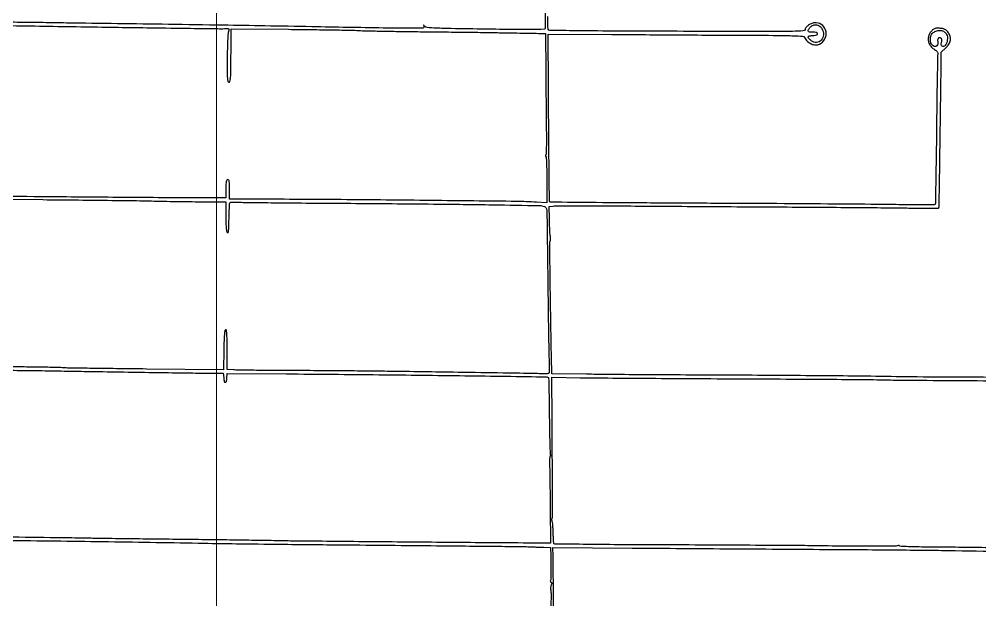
# Model space of a CAD drawing. Header units: millimetres. Extents: x 2712 to 3553, y 1367 to 1961.
# Drawn here: x 2929.7 to 3042.1, y 1711.7 to 1779.6 of the extents above; entities that cross this region are included whole.
import ezdxf

# ---------------------------------------------------------------- set-up
doc = ezdxf.new("R2010")
doc.units = ezdxf.units.MM

msp = doc.modelspace()

# ---------------------------------------------------------------- linework, layer by layer
at = {"lineweight": 15}
msp.add_line((2952.74, 1673.1), (2952.74, 1912.49), dxfattribs=at)
for points in [[(2928.79, 1778.88, -0.000307), (2937.4, 1778.75, 0.000099), (2945.07, 1778.63, 0.000407), (2949.72, 1778.57, 0.000288), (2952.92, 1778.53, 0.010016), (2953.68, 1778.53, -0.008695), (2954.06, 1778.53, -0.149463), (2954.18, 1778.5, -0.305945), (2954.21, 1778.41, -0.036523), (2954.15, 1778.21, 0.075602), (2954.1, 1777.96, 0.003698), (2954.05, 1777.14, 0.00593), (2954.02, 1776.16, 0.00424), (2954, 1775.06, 0.002134), (2954, 1773.48, 0.017401), (2954.03, 1772.75, 0.036061), (2954.09, 1772.36, 0.352189), (2954.21, 1772.26, 0.336363), (2954.33, 1772.35, 0.043921), (2954.39, 1772.69, 0.020223), (2954.42, 1773.32, 0.002652), (2954.44, 1774.65, -0.000351), (2954.45, 1775.62, -0.000389), (2954.45, 1776.55, -0.00036), (2954.46, 1777.35, -0.00203), (2954.47, 1777.78), (2954.48, 1778.52), (2961.19, 1778.45, -0.000852), (2963.86, 1778.42, -0.001048), (2966.36, 1778.39, -0.000866), (2968.46, 1778.35, -0.007641), (2969.39, 1778.31, 0.007266), (2970.31, 1778.28, 0.000892), (2972.31, 1778.24, 0.001055), (2974.69, 1778.2, 0.000872), (2977.23, 1778.17, -0.000371), (2979.9, 1778.14, -0.000327), (2982.69, 1778.11, -0.000329), (2985.21, 1778.07, -0.000994), (2986.92, 1778.04, 0.000067), (2988.24, 1778.02, 0.000091), (2989.43, 1777.99, 0.000061), (2990.43, 1777.98, 0.000997), (2990.77, 1777.97), (2991.27, 1777.96), (2991.29, 1773.65, 0.000613), (2991.3, 1771.8, 0.000491), (2991.32, 1769.81, 0.000496), (2991.33, 1767.97, 0.001261), (2991.35, 1766.63, -0.003895), (2991.36, 1765.58, -0.005897), (2991.35, 1764.67, -0.002511), (2991.33, 1763.89, -0.130969), (2991.29, 1763.75, 0.046003), (2991.25, 1763.68, 0.100031), (2991.24, 1763.62, 0.177804), (2991.26, 1763.59, 0.21228), (2991.29, 1763.57, -0.399384), (2991.34, 1763.53, -0.001759), (2991.37, 1762.77, -0.006628), (2991.4, 1761.9, -0.003979), (2991.41, 1760.85), (2991.41, 1758.14), (2990.2, 1758.22, 0.01302), (2987.86, 1758.31, 0.000371), (2977.87, 1758.42, 0.000845), (2967.33, 1758.52, 0.0011), (2957.67, 1758.57), (2954.28, 1758.58), (2954.28, 1759.72, 0.006994), (2954.27, 1760.32, 0.039364), (2954.24, 1760.64, 0.093584), (2954.18, 1760.8, 0.258593), (2954.07, 1760.86, 0.250296), (2953.96, 1760.81, 0.098409), (2953.9, 1760.65, 0.041714), (2953.86, 1760.35, 0.007659), (2953.86, 1759.79), (2953.86, 1758.73), (2953.18, 1758.72, -0.003713), (2950.13, 1758.72, -0.000268), (2941.69, 1758.78, -0.000418), (2933.04, 1758.85, -0.00092), (2926.42, 1758.93, -0.000004), (2924.33, 1758.96, -0.000002), (2921.5, 1758.99, -0.000002), (2918.46, 1759.03, -0.000002), (2915.66, 1759.07, 0.000783)], [(3073.6, 1749.85, -0.000004), (3073.59, 1745.12, -0.000017)], [(2991.2, 1781.92, -0.000511), (2991.22, 1779.27, -0.012163), (2991.2, 1778.53, -0.397568), (2991.12, 1778.45, -0.001169), (2989.55, 1778.43, -0.004219), (2987.46, 1778.43, -0.001238), (2984.25, 1778.47, -0.00082), (2980.22, 1778.53, -0.007225), (2978.43, 1778.59, -0.009388), (2977.39, 1778.66, -0.208754), (2977.12, 1778.8, 0.002509), (2977.01, 1778.95, 0.275598), (2976.98, 1778.96, 0.456525), (2976.98, 1778.94, 0.003523), (2977.03, 1778.78, -0.507699), (2976.9, 1778.6, -0.006104), (2975.24, 1778.58, -0.004962), (2972.26, 1778.6, -0.000347), (2963.9, 1778.75, 0.000379), (2958.4, 1778.85, 0.000541), (2953.52, 1778.93, 0.00033), (2947.12, 1779.03, 0.000059), (2935.19, 1779.19, 0.000073), (2932.48, 1779.23, 0.000068), (2929.73, 1779.26, 0.000068), (2927.28, 1779.3, 0.000237)], [(3045.4, 1737.72, -0.000074), (3039.6, 1737.74, -0.001345), (3034.08, 1737.78, -0.002079), (3029.32, 1737.85, 0.002188), (3027.15, 1737.88, 0.000357), (3022.95, 1737.91, 0.000393), (3018.01, 1737.95, 0.000346), (3012.86, 1737.98, -0.000187), (3007.68, 1738, -0.000206), (3002.66, 1738.03, -0.000192), (2998.37, 1738.06, -0.001046), (2996.05, 1738.09), (2991.99, 1738.13), (2991.95, 1740.13, -0.000834), (2991.93, 1741.19, -0.000221), (2991.9, 1742.9, -0.000224), (2991.87, 1744.83, -0.00023), (2991.84, 1746.75, 0.000139), (2991.81, 1748.61, 0.000167), (2991.79, 1750.35, 0.000142), (2991.76, 1751.82, 0.001132), (2991.75, 1752.5, -0.007483), (2991.75, 1752.93, -0.01111), (2991.76, 1753.31, -0.006436), (2991.78, 1753.62, -0.178389), (2991.82, 1753.69, 0.175565), (2991.85, 1753.76, 0.021526), (2991.85, 1753.91, 0.023374), (2991.84, 1754.1, 0.017307), (2991.82, 1754.31, -0.02144), (2991.78, 1754.6, -0.004833), (2991.75, 1755.11, -0.005001), (2991.73, 1755.69, -0.004829), (2991.71, 1756.27), (2991.69, 1757.71), (2992.12, 1757.77, -0.037582), (2992.45, 1757.8, -0.000328), (2994.98, 1757.8, -0.001142), (2997.88, 1757.79, -0.000736), (3001.24, 1757.78, 0.000137), (3005.3, 1757.75, 0.000071), (3010.37, 1757.72, 0.000071), (3015.59, 1757.68, 0.000107), (3020.12, 1757.66, -0.000379), (3024.28, 1757.63, -0.000406), (3028.34, 1757.6, -0.000384), (3031.82, 1757.57, -0.001927), (3033.77, 1757.54, 0.002411), (3035.1, 1757.52, 0.003932), (3036.23, 1757.52, 0.000716), (3037.22, 1757.53, 0.261647), (3037.28, 1757.57, 0.130642), (3037.32, 1757.69, 0.000081), (3037.38, 1761.24, 0.000747), (3037.45, 1765.94, 0.000195), (3037.55, 1773.48), (3037.58, 1775.77), (3038.12, 1776.3, 0.022238), (3038.38, 1776.59, 0.05503), (3038.54, 1776.83, 0.0678), (3038.62, 1777.06, 0.051534), (3038.65, 1777.33, 0.096271), (3038.57, 1777.75, 0.075133), (3038.34, 1778.14, 0.078771), (3038.01, 1778.44, 0.130286), (3037.66, 1778.55, -0.000606), (3037.53, 1778.56, -0.000396), (3037.38, 1778.57, -0.000398), (3037.23, 1778.57, -0.000763), (3037.12, 1778.58, 0.123805), (3036.8, 1778.52, 0.07911), (3036.49, 1778.32, 0.073196), (3036.24, 1778, 0.077939), (3036.09, 1777.64, 0.077302), (3036.06, 1777.18, 0.084714), (3036.17, 1776.75, 0.083788), (3036.42, 1776.38, 0.073568), (3036.79, 1776.09, -0.03475), (3036.99, 1775.96, -0.085598), (3037.11, 1775.83, -0.106577), (3037.16, 1775.69, -0.075418), (3037.16, 1775.52, 0.034098), (3037.14, 1775.26, 0.00019), (3037.1, 1772.77, 0.00082), (3037.05, 1769.94, 0.000521), (3037.02, 1766.64, -0.000825), (3036.97, 1763.36, -0.001346), (3036.93, 1760.57, -0.000141), (3036.88, 1758.08, -0.134149), (3036.85, 1757.97, -0.256084), (3036.76, 1757.92, -0.001005), (3035.58, 1757.91, -0.004619), (3034.22, 1757.91, -0.002794), (3032.62, 1757.93, 0.002661), (3030.05, 1757.96, 0.000308), (3024.3, 1758.01, 0.000371), (3017.46, 1758.06, 0.000303), (3010.15, 1758.09, -0.000339), (3003.12, 1758.13, -0.000562), (2997.2, 1758.17, -0.000018), (2991.83, 1758.22, -0.195719), (2991.77, 1758.25, -0.196226), (2991.72, 1758.36, -0.000357), (2991.69, 1760.5, -0.001255), (2991.66, 1763.85, -0.000134), (2991.6, 1771.62), (2991.55, 1777.89), (2999.03, 1777.85, 0.000106), (3002.44, 1777.83, 0.000063), (3006.51, 1777.8, 0.000063), (3010.58, 1777.78, 0.000107), (3013.98, 1777.77, -0.000681), (3018.47, 1777.74, -0.007245), (3020.3, 1777.7, -0.010127), (3021.34, 1777.64, -0.250985), (3021.57, 1777.49, 0.078818), (3021.92, 1777.04, 0.082485), (3022.39, 1776.74, 0.091507), (3022.89, 1776.62, 0.131466), (3023.33, 1776.71, 0.154195), (3023.95, 1777.32, 0.162156), (3024.09, 1778.17, 0.170716), (3023.7, 1778.89, 0.169577), (3022.94, 1779.22, 0.088418), (3022.54, 1779.18, 0.066294), (3022.14, 1779, 0.068263), (3021.81, 1778.73, 0.110581), (3021.63, 1778.42, -0.311758), (3021.42, 1778.26, -0.007925), (3020.16, 1778.21, -0.006049), (3017.93, 1778.18, -0.000469), (3011.97, 1778.2, -0.000198), (2999.83, 1778.24, -0.002078), (2994.86, 1778.28, -0.000815), (2991.75, 1778.32, -0.309106), (2991.58, 1778.45, -0.079625), (2991.55, 1778.57, -0.001551), (2991.53, 1779.21, -0.003687), (2991.51, 1779.96, -0.002459)], [(2915.46, 1739.14, 0.000016), (2910.3, 1739.18, 0.000442)], [(3073.49, 1723.38, 0.000059), (3073.3, 1693.75, 0.00019)], [(2921.86, 1758.6), (2932.41, 1758.52, -0.000447), (2936.61, 1758.48, -0.000559), (2940.5, 1758.44, -0.000449), (2943.78, 1758.4, -0.004349), (2945.16, 1758.37, 0.002738), (2946.24, 1758.34, 0.001167), (2947.67, 1758.31, 0.001154), (2949.2, 1758.3, 0.001516), (2950.6, 1758.28), (2953.83, 1758.27), (2953.84, 1756.55, 0.007251), (2953.85, 1755.85, 0.012934), (2953.88, 1755.27, 0.009533), (2953.93, 1754.82, 0.167884), (2953.99, 1754.69, 0.285204), (2954.09, 1754.66, 0.283107), (2954.15, 1754.74, 0.026668), (2954.18, 1755.06, 0.000967), (2954.22, 1756.3, -0.000109), (2954.24, 1756.84, -0.000133), (2954.25, 1757.35, -0.00011), (2954.27, 1757.77, -0.000953), (2954.27, 1757.96, -0.118392), (2954.32, 1758.13, -0.208428), (2954.43, 1758.22, -0.067151), (2954.67, 1758.24, -0.005432), (2955.32, 1758.22, 0.009404), (2956.07, 1758.2, 0.000222), (2959.6, 1758.16, 0.000489), (2963.75, 1758.12, 0.000332), (2968.46, 1758.09, -0.000642), (2978.14, 1758.01, -0.001686), (2985.07, 1757.92, -0.000466), (2990.56, 1757.83, -0.082713), (2991.12, 1757.73, -0.140601), (2991.28, 1757.62, -0.111816), (2991.36, 1757.43, -0.045109), (2991.41, 1757.09, -0.005776), (2991.43, 1756.36, -0.000502), (2991.44, 1755.54, -0.000041), (2991.47, 1753.39, -0.000055), (2991.5, 1750.83, -0.000042), (2991.54, 1748.04, 0.000459), (2991.57, 1745.24, 0.000595), (2991.61, 1742.68, 0.000446), (2991.65, 1740.53, 0.005353), (2991.68, 1739.7, -0.004998), (2991.69, 1739.2, -0.006962), (2991.7, 1738.75, -0.004477), (2991.69, 1738.37, -0.085398), (2991.67, 1738.26, -0.217223), (2991.6, 1738.19, -0.045748), (2991.44, 1738.15, -0.036972), (2991.21, 1738.13, -0.019807), (2990.94, 1738.13, 0.01092), (2990.09, 1738.17, 0.000289), (2986.32, 1738.23, 0.000449), (2981.02, 1738.31, 0.000125), (2972.74, 1738.43, 0.000877), (2970.04, 1738.46, 0.000539), (2966.86, 1738.49, 0.00054), (2963.71, 1738.51, 0.000965), (2961.12, 1738.53, -0.000955), (2958.91, 1738.54, -0.001318), (2956.93, 1738.55, -0.000825), (2955.26, 1738.57, -0.016236), (2954.75, 1738.6), (2954, 1738.66), (2954, 1741.01, 0.003203), (2953.99, 1742.19, 0.016205), (2953.96, 1742.85, 0.023194), (2953.91, 1743.24, 0.459047), (2953.82, 1743.3, 0.281412), (2953.73, 1743.19, 0.015262), (2953.67, 1742.73, 0.014743), (2953.63, 1742.04, 0.003889), (2953.6, 1740.93), (2953.56, 1738.62), (2944.55, 1738.7, -0.000604), (2941.04, 1738.74, -0.000877), (2937.94, 1738.78, -0.000433), (2935.3, 1738.82, -0.015138), (2934.69, 1738.85, 0.014445), (2934.11, 1738.88, 0.000841), (2932.35, 1738.91, 0.001276), (2930.24, 1738.94, 0.000938), (2927.91, 1738.96, -0.001691)], [(3054.64, 1747.32, -0.000059), (3054.53, 1737.33, -0.000074)], [(2927.45, 1738.57, -0.000305), (2930.06, 1738.54, -0.000194), (2933.08, 1738.5, -0.000195), (2936.05, 1738.45, -0.000362), (2938.46, 1738.41, 0.000289), (2942.4, 1738.35, 0.000302), (2946.27, 1738.29, 0.000314), (2949.69, 1738.24, 0.000868), (2952.1, 1738.22), (2953.55, 1738.2), (2953.6, 1737.67, 0.032922), (2953.66, 1737.25, 0.345445), (2953.78, 1737.15, 0.35924), (2953.91, 1737.25, 0.033613), (2953.97, 1737.66), (2954.01, 1738.18), (2960.95, 1738.13, -0.000759), (2971.75, 1738.04, -0.000935), (2981.81, 1737.92, -0.000043), (2991.41, 1737.79, -0.195259), (2991.59, 1737.71, -0.192214), (2991.62, 1737.65, -0.000269), (2991.65, 1736.36, -0.002159), (2991.68, 1734.92, -0.001323), (2991.7, 1733.22, 0.001772), (2991.73, 1731.51, 0.00282), (2991.76, 1730.05, 0.000617), (2991.8, 1728.77, 0.131227), (2991.84, 1728.65, -0.061421), (2991.86, 1728.6, -0.131058), (2991.86, 1728.55, -0.191859), (2991.84, 1728.52, -0.151298), (2991.81, 1728.51, 0.380435), (2991.76, 1728.47, 0.011573), (2991.74, 1728.21, 0.017406), (2991.73, 1727.88, 0.010456), (2991.73, 1727.48, -0.005865), (2991.75, 1726.86, -0.0008), (2991.77, 1725.56, -0.00092), (2991.79, 1724.01, -0.000777), (2991.8, 1722.38), (2991.83, 1718.32), (2988.63, 1718.34, -0.000331), (2979.66, 1718.41, -0.000302), (2970.41, 1718.49, -0.000147), (2961.94, 1718.57, -0.004286), (2959.77, 1718.61, 0.002874), (2958.55, 1718.63, 0.000355), (2955.89, 1718.67, 0.00042), (2952.73, 1718.71, 0.000347), (2949.37, 1718.75, -0.000248), (2945.9, 1718.79, -0.000249), (2942.44, 1718.83, -0.000243), (2939.43, 1718.87, -0.001004), (2937.61, 1718.9, 0.001107), (2934.75, 1718.95, 0.000159), (2928.9, 1719.02, 0.000067), (2922.68, 1719.1, 0.003885)], [(3046.38, 1717.75, 0.000189), (3043.13, 1717.79, 0.000197), (3039.92, 1717.83, 0.000189), (3037.15, 1717.86, 0.000874), (3035.55, 1717.87, -0.003744), (3034.45, 1717.89, -0.006235), (3033.51, 1717.92, -0.001558), (3032.71, 1717.96, -0.397998), (3032.67, 1718.01, 0.130994), (3032.66, 1718.05, 0.189443), (3032.63, 1718.07, 0.144282), (3032.59, 1718.07, 0.069892), (3032.54, 1718.05, -0.138007), (3032.3, 1717.98, -0.000535), (3029.44, 1717.97, -0.002708), (3026.21, 1717.98, -0.001765), (3022.48, 1718.02, 0.001993), (3020.17, 1718.05, 0.000346), (3015.82, 1718.07, 0.000376), (3010.71, 1718.1, 0.000337), (3005.4, 1718.12, -0.000824), (3000.38, 1718.14, -0.001363), (2996.15, 1718.18, -0.000088), (2992.34, 1718.22, -0.256757), (2992.25, 1718.27, -0.11693), (2992.22, 1718.36, -0.003916), (2992.19, 1718.73, -0.00723), (2992.17, 1719.17, -0.004953), (2992.15, 1719.67, 0.008395), (2992.13, 1720.16, 0.01387), (2992.1, 1720.58, 0.007481), (2992.05, 1720.92, 0.371764), (2992.01, 1720.96, -0.204107), (2991.97, 1720.97, -0.179898), (2991.96, 1721.01, -0.103337), (2991.96, 1721.07, -0.04769), (2992, 1721.13, 0.137241), (2992.07, 1721.38, 0.00154), (2992.08, 1723.17, 0.002269), (2992.07, 1726.06, 0.00024), (2992.02, 1732.82), (2991.98, 1737.76), (2995.33, 1737.69, 0.003035), (2997.4, 1737.66, 0.000347), (3002.07, 1737.63, 0.000419), (3007.62, 1737.59, 0.000341), (3013.57, 1737.56, -0.000311), (3019.44, 1737.53, -0.000416), (3024.78, 1737.5, -0.000288), (3029.25, 1737.46, -0.004312), (3030.81, 1737.44, 0.004434), (3033.05, 1737.4, 0.000382), (3038.77, 1737.36, 0.0002), (3044.78, 1737.32, 0.010497)], [(2992.19, 1710.83), (2992.18, 1713.3, 0.000796), (2992.17, 1714.31, 0.000784), (2992.16, 1715.34, 0.00077), (2992.15, 1716.23, 0.002995), (2992.14, 1716.79), (2992.11, 1717.82), (3001.38, 1717.75, 0.00008), (3005.83, 1717.72, 0.000036), (3011.65, 1717.68, 0.000036), (3017.8, 1717.64, 0.000049), (3023.33, 1717.6, -0.000207), (3028.36, 1717.57, -0.000266), (3032.98, 1717.53, -0.000202), (3036.85, 1717.49, -0.002349), (3038.37, 1717.47, 0.000898), (3044.93, 1717.36, 0.001824)], [(2928.88, 1718.64, -0.00059), (2934.54, 1718.58, -0.00061), (2940.13, 1718.51, -0.000613), (2945.7, 1718.42, -0.000607), (2951.29, 1718.32, 0.001446), (2955.06, 1718.26, 0.000586), (2960.2, 1718.2, 0.000394), (2967.46, 1718.13, 0.000118), (2978.51, 1718.03, -0.000261), (2982.37, 1717.99, -0.00038), (2985.78, 1717.96, -0.000185), (2988.67, 1717.92, -0.006666), (2989.34, 1717.91, 0.000586), (2989.75, 1717.89, 0.000387), (2990.23, 1717.87, 0.00039), (2990.69, 1717.86, 0.000757), (2991.05, 1717.85), (2991.84, 1717.82), (2991.87, 1716.86, -0.00269), (2991.89, 1715.65, -0.006994), (2991.89, 1714.78, -0.004693), (2991.88, 1714.13, -0.131358), (2991.83, 1713.97, 0.130269), (2991.82, 1713.92, 0.100666), (2991.83, 1713.86, 0.088563), (2991.86, 1713.8, 0.074637), (2991.91, 1713.76, -0.108066), (2991.96, 1713.71, -0.118701), (2991.99, 1713.65, -0.108667), (2991.98, 1713.57, -0.079338), (2991.94, 1713.5, 0.087953), (2991.9, 1713.41, 0.034604), (2991.87, 1713.28, 0.032919), (2991.86, 1713.13, 0.035215), (2991.86, 1712.98, -0.026887), (2991.9, 1712.48, -0.008877), (2991.9, 1711.75, -0.003311), (2991.88, 1710.98, -0.191077)]]:
    msp.add_lwpolyline(points, format="xyb")
for points in [[(3022.16, 1777.69, -0.001982), (3022.25, 1777.7, -0.000643), (3022.38, 1777.71, -0.000641), (3022.53, 1777.72, -0.000721), (3022.68, 1777.73, 0.061909), (3023.02, 1777.79, 0.412103), (3023.09, 1777.93, 0.272664), (3022.94, 1778.07, 0.050843), (3022.56, 1778.11, -0.019231), (3022.15, 1778.12, -0.230023), (3022.02, 1778.2, -0.280255), (3022.01, 1778.34, -0.026895), (3022.2, 1778.65, -0.130239), (3022.51, 1778.91, -0.131697), (3022.91, 1778.98, -0.126019), (3023.3, 1778.84, -0.113932), (3023.6, 1778.53, -0.141675), (3023.78, 1777.82, -0.174432), (3023.53, 1777.19, -0.204632), (3022.97, 1776.92, -0.179327), (3022.36, 1777.12, -0.030362), (3022.11, 1777.34, -0.112465), (3022, 1777.52, -0.290063), (3022.02, 1777.63, -0.17623)], [(3036.63, 1778.06, -0.090948), (3037.06, 1778.28, -0.103477), (3037.52, 1778.32, -0.113588), (3037.92, 1778.17, -0.129058), (3038.2, 1777.86, -0.098493), (3038.29, 1777.57, -0.054373), (3038.28, 1777.19, -0.05474), (3038.19, 1776.82, -0.110027), (3038.03, 1776.57, -0.110519), (3037.84, 1776.45, -0.251981), (3037.67, 1776.47, -0.210995), (3037.58, 1776.64, -0.085876), (3037.6, 1776.9, 0.053058), (3037.63, 1777.17, 0.130454), (3037.59, 1777.37, 0.211719), (3037.47, 1777.46, 0.155648), (3037.3, 1777.45, 0.129385), (3037.23, 1777.4, 0.084276), (3037.18, 1777.31, 0.072836), (3037.15, 1777.19, 0.060051), (3037.16, 1777.06, -0.11825), (3037.14, 1776.65, -0.261122), (3036.92, 1776.44, -0.250917), (3036.62, 1776.51, -0.113745), (3036.37, 1776.86, -0.080211), (3036.3, 1777.18, -0.070113), (3036.32, 1777.52, -0.073124), (3036.44, 1777.84, -0.104579)]]:
    msp.add_lwpolyline(points, format="xyb", close=True)

doc.saveas('drawing.dxf')
